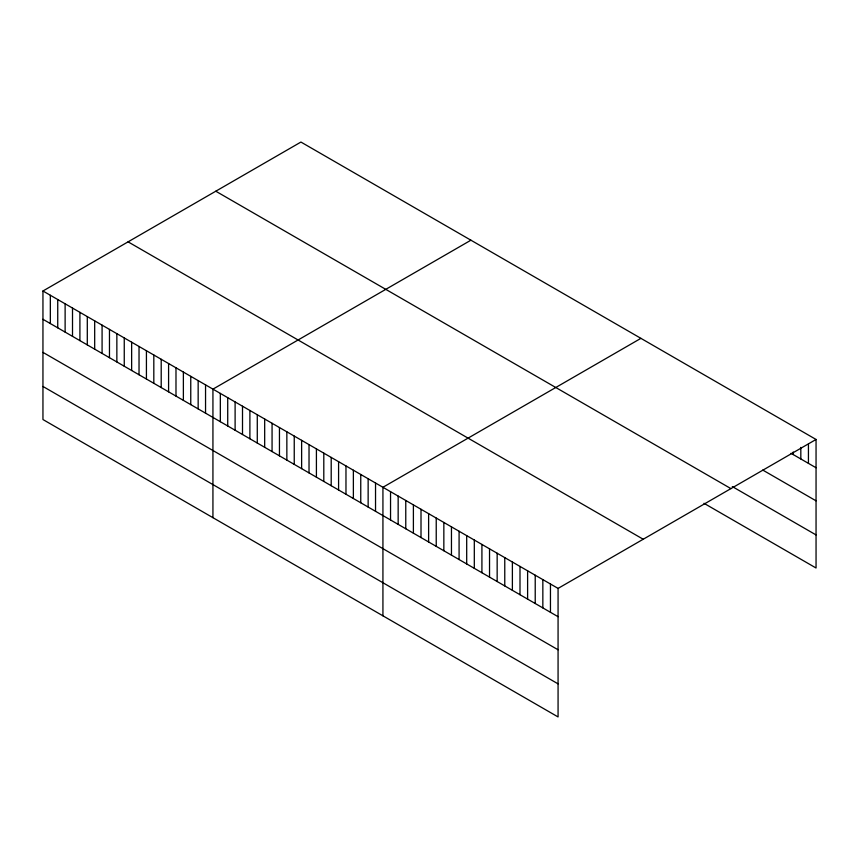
<?xml version="1.0" encoding="UTF-8"?>
<svg xmlns="http://www.w3.org/2000/svg" width="859" height="859" viewBox="0 0 859 859"><rect width="100%" height="100%" fill="white"/><g stroke="black" fill="none" stroke-linecap="round" stroke-linejoin="round"><path stroke-width="1.29" d="M42.95 290.997L558.071 588.404L558.071 716.943L42.95 419.536L42.95 290.997L300.929 142.057L816.05 439.464L816.05 568.003L704.004 503.31M470.915 240.198L212.935 389.148L212.935 517.676M640.911 338.349L382.931 487.289L382.931 615.828M558.071 588.404L816.05 439.464M791.032 453.305L816.05 467.758M762.749 470.056L816.05 500.829M732.287 486.559L816.05 534.921M215.792 191.213L730.912 488.61M128.088 241.851L643.208 539.248M42.95 319.29L558.071 616.698M42.95 352.373L558.071 649.78M42.95 386.453L558.071 683.861M808.437 444.071L808.437 463.355M800.824 447.389L800.824 458.964M793.201 451.995L793.201 454.561M550.458 584.013L550.458 612.295M542.845 579.61L542.845 607.904M535.221 575.219L535.221 603.512M527.609 570.816L527.609 599.11M519.996 566.425L519.996 594.718M512.383 562.022L512.383 590.316M504.77 557.631L504.77 585.924M497.157 553.228L497.157 581.522M489.533 548.837L489.533 577.13M481.92 544.445L481.92 572.728M474.308 540.043L474.308 568.336M466.695 535.651L466.695 563.944M459.082 531.249L459.082 559.542M451.458 526.857L451.458 555.15M443.845 522.455L443.845 550.748M436.232 518.063L436.232 546.356M428.62 513.671L428.62 541.954M421.007 509.269L421.007 537.562M413.394 504.877L413.394 533.16M405.77 500.475L405.77 528.768M398.157 496.083L398.157 524.377M390.544 491.681L390.544 519.974M375.533 483.016L375.533 511.309M368.146 478.753L368.146 507.046M360.759 474.49L360.759 502.773M353.371 470.217L353.371 498.51M345.973 465.954L345.973 494.247M338.586 461.68L338.586 489.974M331.198 457.418L331.198 485.711M323.8 453.155L323.8 481.437M316.413 448.881L316.413 477.174M309.025 444.618L309.025 472.912M301.627 440.345L301.627 468.638M294.24 436.082L294.24 464.375M286.852 431.819L286.852 460.102M279.454 427.546L279.454 455.839M272.067 423.283L272.067 451.576M264.679 419.009L264.679 447.303M257.281 414.747L257.281 443.04M249.894 410.484L249.894 438.777M242.506 406.21L242.506 434.504M235.108 401.948L235.108 430.241M227.721 397.674L227.721 425.967M220.333 393.411L220.333 421.705M205.548 384.875L205.548 413.168M198.161 380.612L198.161 408.905M190.762 376.339L190.762 404.632M183.375 372.076L183.375 400.369M175.988 367.813L175.988 396.106M168.589 363.54L168.589 391.833M161.202 359.277L161.202 387.57M153.815 355.003L153.815 383.297M146.427 350.74L146.427 379.034M139.029 346.478L139.029 374.771M131.642 342.204L131.642 370.497M124.254 337.941L124.254 366.235M116.856 333.668L116.856 361.961M109.469 329.405L109.469 357.698M102.081 325.142L102.081 353.436M94.683 320.869L94.683 349.162M87.296 316.606L87.296 344.899M79.908 312.332L79.908 340.626M72.51 308.07L72.51 336.363M65.123 303.807L65.123 332.1M57.736 299.533L57.736 327.827M50.337 295.271L50.337 323.564"/></g></svg>
